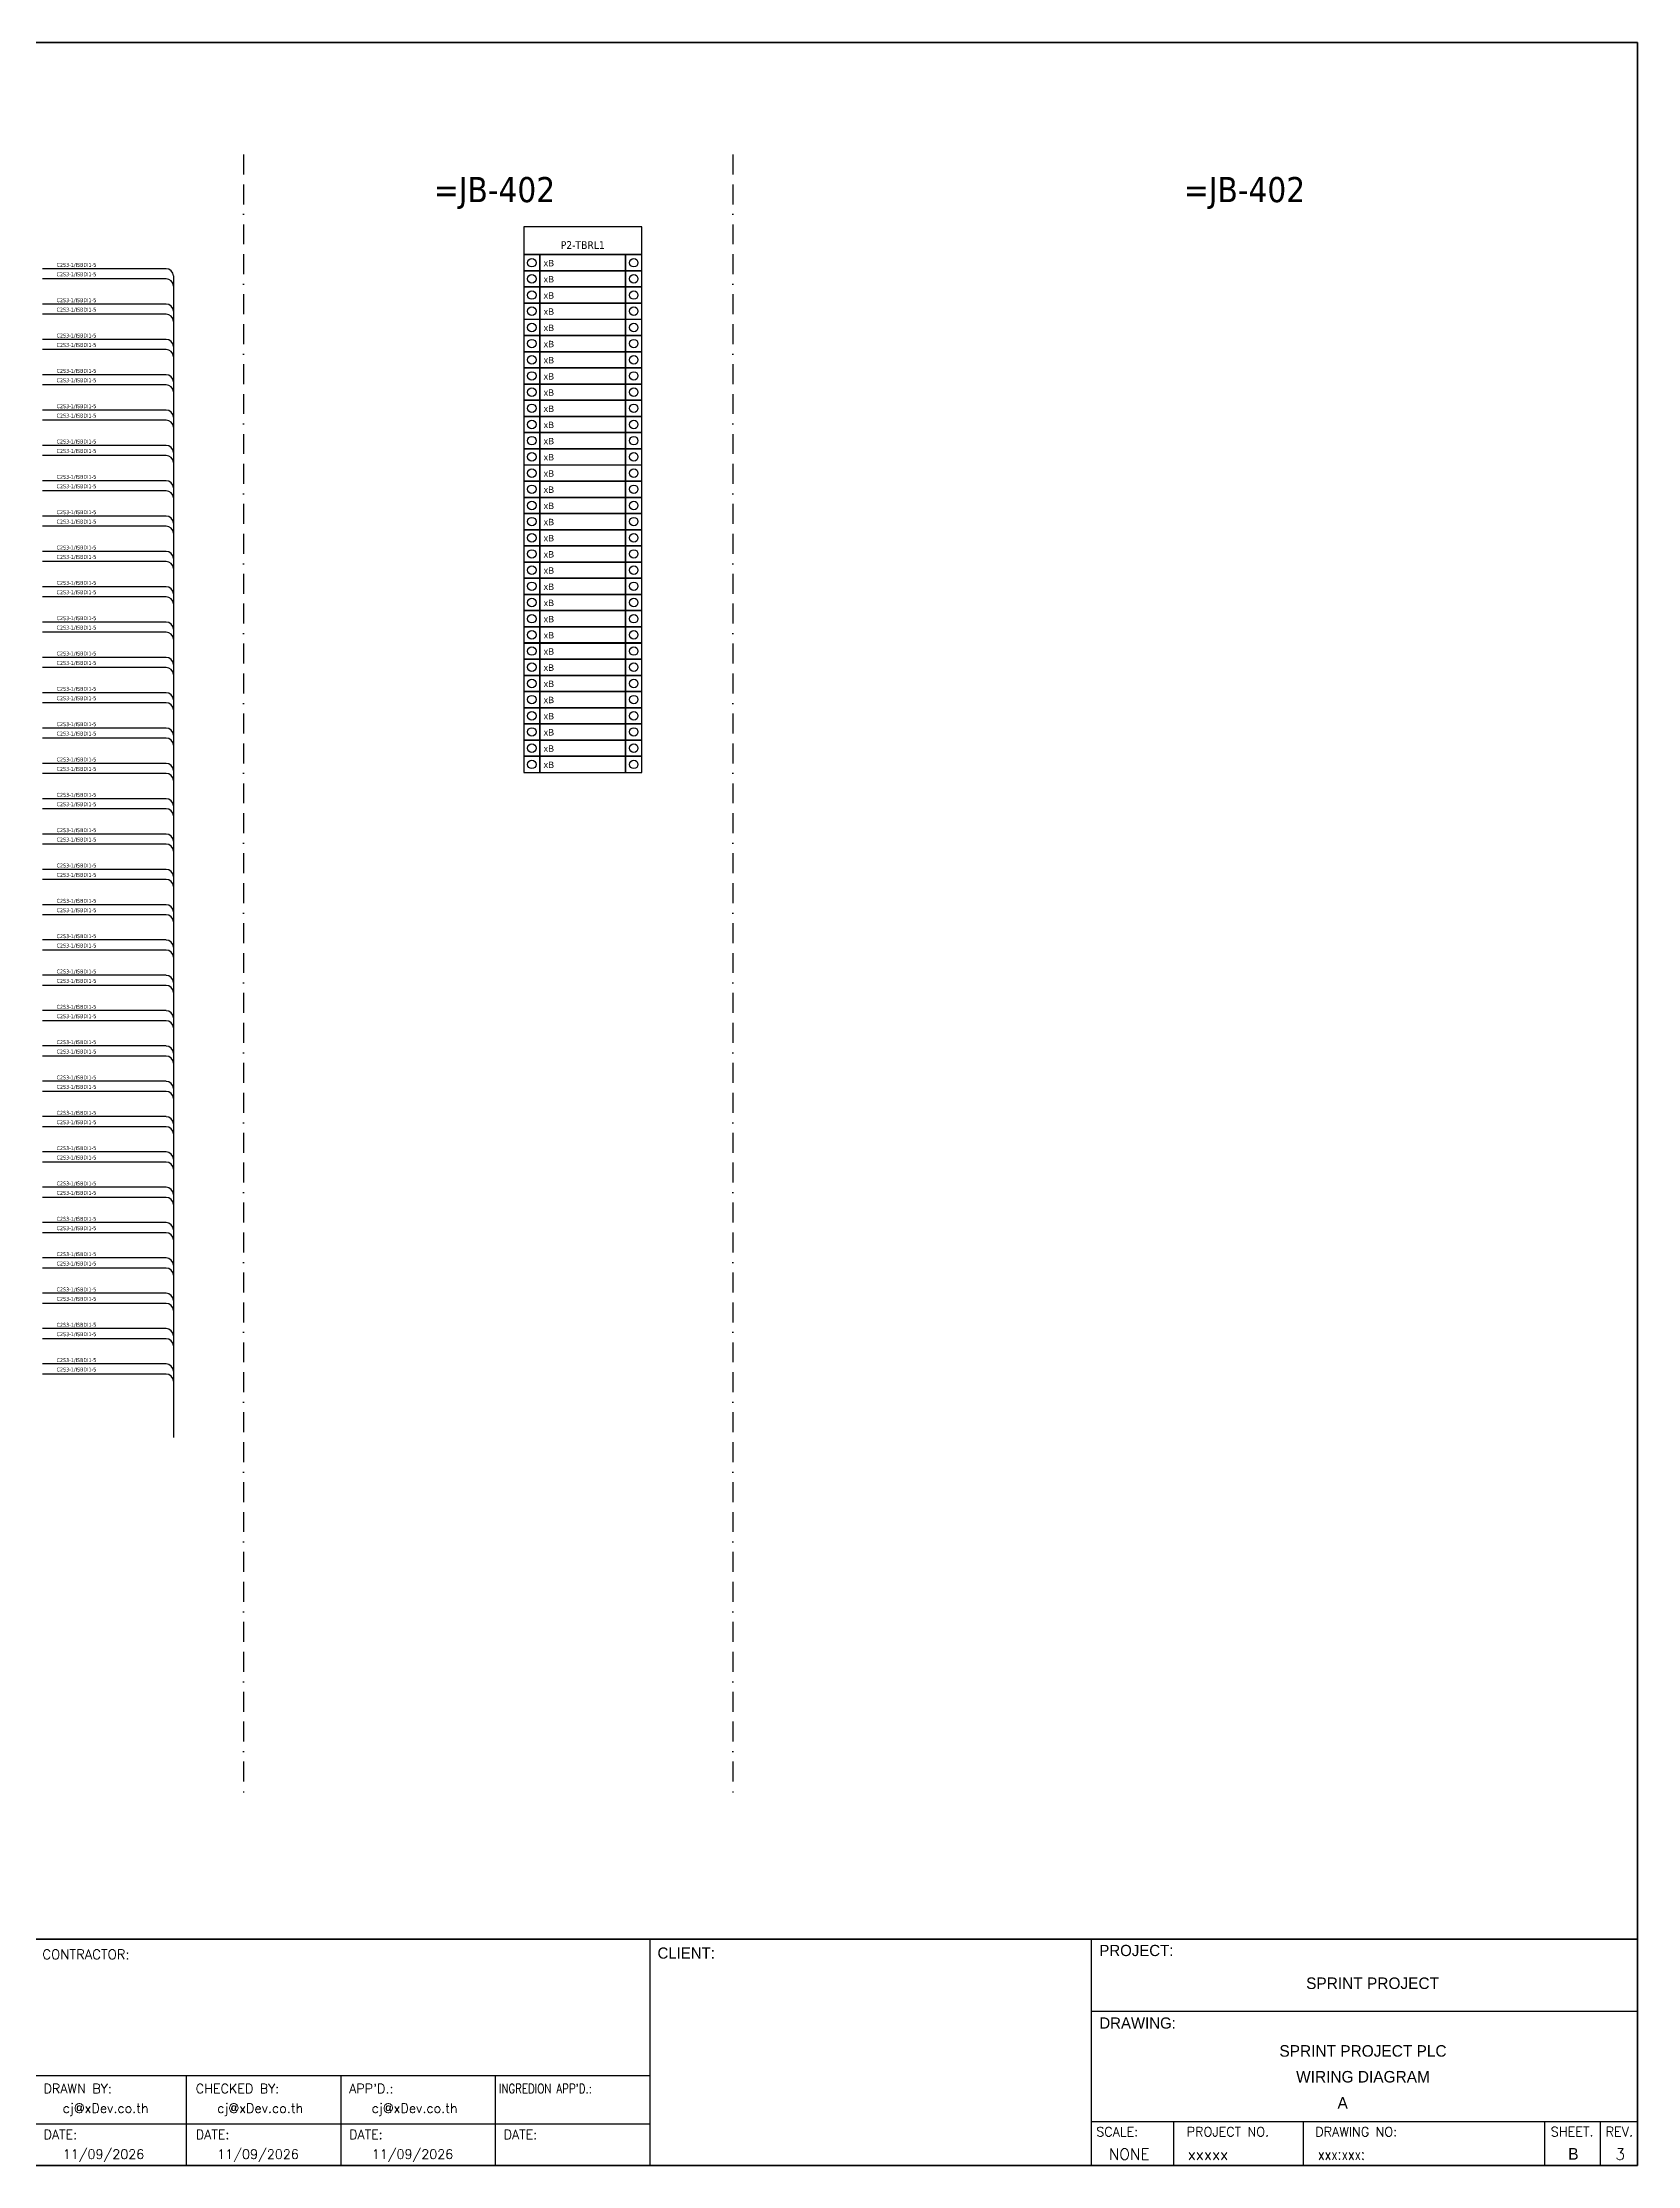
# Model space of a CAD drawing. Header units: millimetres. Extents: x 0 to 54213, y 0 to 2820.
# Drawn here: x 27022 to 29053, y 0 to 2704 of the extents above; entities that cross this region are included whole.
import ezdxf
from ezdxf.enums import TextEntityAlignment as Align

# ---------------------------------------------------------------- set-up
doc = ezdxf.new("R2010")
doc.units = ezdxf.units.MM
doc.linetypes.add('BORDERX2', pattern=[88.9, 25.4, -12.7, 25.4, -12.7, 0, -12.7])
for name, color, linetype in [('GT_1', 9, 'Continuous'), ('HELPPOINT', 7, 'Continuous'), ('MEMBER', 7, 'Continuous'), ('x01001-FrameArea', 2, 'BORDERX2')]:
    doc.layers.add(name, color=color, linetype=linetype)
doc.layers.add('IE-WIRE', color=7, linetype='Continuous', lineweight=25)
doc.styles.add('HTX11', font='O8111901')
doc.styles.add('ROMANS', font='romans.shx', dxfattribs={"width": 0.85, "height": 25})
doc.styles.get("Standard").update_dxf_attribs({"font": 'arial.ttf'})
doc.styles.add('Tahoma', font='')
doc.styles.get('Tahoma').set_extended_font_data('Tahoma')

# ---------------------------------------------------------------- blocks, each defined once
blk = doc.blocks.new('xTermSingleLayer5')
at = {"color": 7, "ltscale": 25.4}
for points in [[(0, -537), (537, -537), (537, 0), (0, 0)], [(537, -537), (3378, -537), (3378, 0), (537, 0)], [(3378, -537), (3915, -537), (3915, 0), (3378, 0)]]:
    blk.add_lwpolyline(points, close=True, dxfattribs=at)
for centre in [(268, -268), (3647, -268)]:
    blk.add_circle(centre, 141, dxfattribs=at)
blk.add_attdef('TERMINAL_B', (661, -387), '', height=212)
blk = doc.blocks.new('*U36')
at = {"layer": 'IE-WIRE', "color": 4, "ltscale": 25.4}
for p, q in [((74.2, 7.2), (-83.4, 7.2)), ((74.2, -5.6), (-83.4, -5.6))]:
    blk.add_line(p, q, dxfattribs=at)
for centre in [(74.2, -2), (74.2, -14.8)]:
    blk.add_arc(centre, 9.17, 0, 90, dxfattribs=at)
at = {"color": 4, "style": 'Tahoma'}
for p in [(-65.4, 9.6), (-65.4, -2.4)]:
    blk.add_text('C2S3-1/ISBDI1-5', height=4.974, dxfattribs=at).set_placement(p)
blk = doc.blocks.new('*U37')
at = {"layer": 'x01001-FrameArea', "color": 0, "linetype": 'ByBlock', "lineweight": -2, "transparency": 16777216}
for p in [(0, 0), (0, -45), (0, -90), (0, -135), (0, -180), (0, -225), (0, -270), (0, -315), (0, -360), (0, -405), (0, -450), (0, -495), (0, -540), (0, -585), (0, -630), (0, -675), (0, -720), (0, -765), (0, -810), (0, -855), (0, -900), (0, -945), (0, -990), (0, -1035), (0, -1080), (0, -1125), (0, -1170), (0, -1215), (0, -1260), (0, -1305), (0, -1350), (0, -1395)]:
    blk.add_blockref('*U36', p, dxfattribs=at)

msp = doc.modelspace()

# ---------------------------------------------------------------- linework, layer by layer
at = {"color": 4}
for p, q in [((28462.1, 56.1), (28462.1, 0)), ((28627.4, 56.1), (28627.4, 0))]:
    msp.add_line(p, q, dxfattribs=at)
at = {"color": 4, "ltscale": 0.5}
for p, q in [((28934.5, 56.1), (28934.5, 0)), ((28934.5, 56.1), (28934.5, 0)), ((29005.7, 56.1), (29005.7, 0)), ((29005.7, 56.1), (29005.7, 0))]:
    msp.add_line(p, q, dxfattribs=at)
at = {"color": 4, "ltscale": 25.4}
msp.add_lwpolyline([(27634.7, 2434), (27785, 2434), (27785, 2469.2), (27634.7, 2469.2)], close=True, dxfattribs=at)
at = {"layer": 'GT_1', "color": 4}
for p, q in [((27795.6, 0), (27795.6, 288.2)), ((28357.9, 0), (28357.9, 288.2)), ((28357.9, 0), (28357.9, 288.2)), ((28357.9, 0), (28357.9, 288.2)), ((27795.6, 114.3), (27008.6, 114.3)), ((27205.4, 0), (27205.4, 114.3)), ((27402.1, 0), (27402.1, 114.3)), ((27598.9, 0), (27598.9, 114.3)), ((28357.9, 56.1), (29053.1, 56.1)), ((27795.6, 52.9), (27008.6, 52.9))]:
    msp.add_line(p, q, dxfattribs=at)
at = {"layer": 'HELPPOINT', "color": 4, "lineweight": 35}
for p, q in [((25159.8, 2704.2), (29053.1, 2704.2)), ((25159.8, 2704.2), (29053.1, 2704.2)), ((29053.1, 2704.2), (29053.1, 0)), ((29053.1, 2704.2), (29053.1, 0)), ((29053.1, 0), (25159.8, 0)), ((29053.1, 0), (25159.8, 0))]:
    msp.add_line(p, q, dxfattribs=at)
at = {"layer": 'HELPPOINT', "color": 4}
for p, q in [((28357.9, 196.6), (29053.1, 196.6)), ((28357.9, 196.6), (29053.1, 196.6)), ((28357.9, 56.1), (29053.1, 56.1))]:
    msp.add_line(p, q, dxfattribs=at)
at = {"layer": 'IE-WIRE', "color": 4, "ltscale": 25.4}
msp.add_line((27188.6, 2406.8), (27188.6, 927.2), dxfattribs=at)
at = {"layer": 'MEMBER', "color": 4, "lineweight": 35}
msp.add_line((25159.8, 288.2), (29053.1, 288.2), dxfattribs=at)
msp.add_line((25159.8, 288.2), (29053.1, 288.2), dxfattribs=at)
at = {"layer": 'MEMBER', "color": 4}
for p, q in [((28357.9, 196.6), (29053.1, 196.6)), ((28357.9, 196.6), (29053.1, 196.6)), ((28357.9, 56.1), (29053.1, 56.1)), ((28357.9, 56.1), (29053.1, 56.1))]:
    msp.add_line(p, q, dxfattribs=at)
at = {"layer": 'x01001-FrameArea'}
for p, q in [((27278, 2561.5), (27278, 475)), ((27901.1, 2561.5), (27901.1, 475))]:
    msp.add_line(p, q, dxfattribs=at)

# ---------------------------------------------------------------- block references
at = {"xscale": 0.0384, "yscale": 0.0384, "zscale": 0.0384}
for p in [(27634.7, 2434), (27634.7, 2413.4), (27634.7, 2392.8), (27634.7, 2372.2), (27634.7, 2351.5), (27634.7, 2330.9), (27634.7, 2310.3), (27634.7, 2289.7), (27634.7, 2269.1), (27634.7, 2248.5), (27634.7, 2227.9), (27634.7, 2207.3), (27634.7, 2186.7), (27634.7, 2166), (27634.7, 2145.4), (27634.7, 2124.8), (27634.7, 2104.2), (27634.7, 2083.6), (27634.7, 2063), (27634.7, 2042.4), (27634.7, 2021.8), (27634.7, 2001.1), (27634.7, 1980.5), (27634.7, 1959.9), (27634.7, 1939.3), (27634.7, 1918.7), (27634.7, 1898.1), (27634.7, 1877.5), (27634.7, 1856.9), (27634.7, 1836.3), (27634.7, 1815.6), (27634.7, 1795)]:
    msp.add_blockref('xTermSingleLayer5', p, dxfattribs=at).add_auto_attribs({'TERMINAL_B': 'xB'})
at = {"layer": 'x01001-FrameArea'}
msp.add_blockref('*U37', (27105.2, 2408.8), dxfattribs=at)

# ---------------------------------------------------------------- texts
at = {"color": 2, "style": 'Tahoma'}
for p in [(27597.5, 2516.8), (28552.6, 2516.8)]:
    msp.add_text('=JB-402', height=32, dxfattribs=at).set_placement(p, align=Align.MIDDLE_CENTER)
at = {"color": 4, "style": 'Tahoma'}
msp.add_text('P2-TBRL1', height=9.95, dxfattribs=at).set_placement((27709.9, 2446.1), align=Align.MIDDLE_CENTER)
at = {"color": 4, "ltscale": 100, "style": 'HTX11'}
for s, p in [('SPRINT PROJECT', (28715.7, 232.2)), ('SPRINT PROJECT PLC', (28703.5, 146)), ('WIRING DIAGRAM', (28703.5, 113.1))]:
    msp.add_text(s, height=14.693, dxfattribs=at).set_placement(p, align=Align.MIDDLE_CENTER)
at = {"style": 'HTX11'}
for tag, text, height, p in [('A', 'A', 14.8, (28677.6, 79.8)), ('B', 'CHASSIS C2 SLOT 6', 14.821, (28971.4, 14.9))]:
    msp.add_attdef(tag, text=text, height=height, dxfattribs=at).set_placement(p, align=Align.MIDDLE_CENTER)
at = {"layer": 'GT_1', "color": 4, "style": 'HTX11'}
for s, p in [('CLIENT:', (27805.1, 263.5)), ('PROJECT:', (28367.8, 266.8)), ('DRAWING:', (28367.8, 174.4))]:
    msp.add_text(s, height=14.25, dxfattribs=at).set_placement(p)
at = {"layer": 'MEMBER', "color": 4, "ltscale": 0.8, "style": 'ROMANS'}
for s, height, p in [('CONTRACTOR:', 12.35, (27021.7, 262.7)), ('DRAWN BY:', 11.88, (27023.2, 92.1)), ('CHECKED BY:', 11.875, (27217.1, 92.1)), ("APP'D.:", 11.88, (27412.3, 92.1)), ('cj@xDev.co.th', 11.875, (27047.6, 67.2)), ('cj@xDev.co.th', 11.875, (27244.4, 67.2)), ('cj@xDev.co.th', 11.875, (27441.1, 67.2)), ('DATE:', 11.88, (27023.2, 33.6)), ('DATE:', 11.88, (27217.1, 33.6)), ('DATE:', 11.88, (27412.3, 33.6)), ('DATE:', 11.88, (27609.1, 33.6)), ('SCALE:', 11.88, (28363.8, 37.1)), ('PROJECT NO.', 11.875, (28479, 37.1)), ('DRAWING NO:', 11.875, (28642.7, 37.1)), ('SHEET.', 12, (28942.5, 37.1)), ('REV.', 12, (29012.4, 37.1)), ('11/09/2026', 11.88, (27047.6, 8.5)), ('11/09/2026', 11.88, (27244.4, 8.5)), ('11/09/2026', 11.88, (27441.1, 8.5)), ('NONE', 14.23, (28379.8, 7.3)), ('xxxxx', 14.23, (28480.2, 7.3))]:
    msp.add_text(s, height=height, dxfattribs=at).set_placement(p)
at = {"layer": 'MEMBER', "color": 4, "ltscale": 0.8, "style": 'ROMANS', "width": 0.8}
for s, height, p in [("INGREDION APP'D.:", 11.875, (27603.1, 92.1)), ('xxx:xxx:', 14.23, (28646.4, 7.3))]:
    msp.add_text(s, height=height, dxfattribs=at).set_placement(p)
at = {"layer": 'MEMBER', "color": 4, "ltscale": 0.8, "style": 'ROMANS'}
msp.add_text('3', height=14.2, dxfattribs=at).set_placement((29031, 7.3), align=Align.CENTER)

doc.saveas('drawing.dxf')
